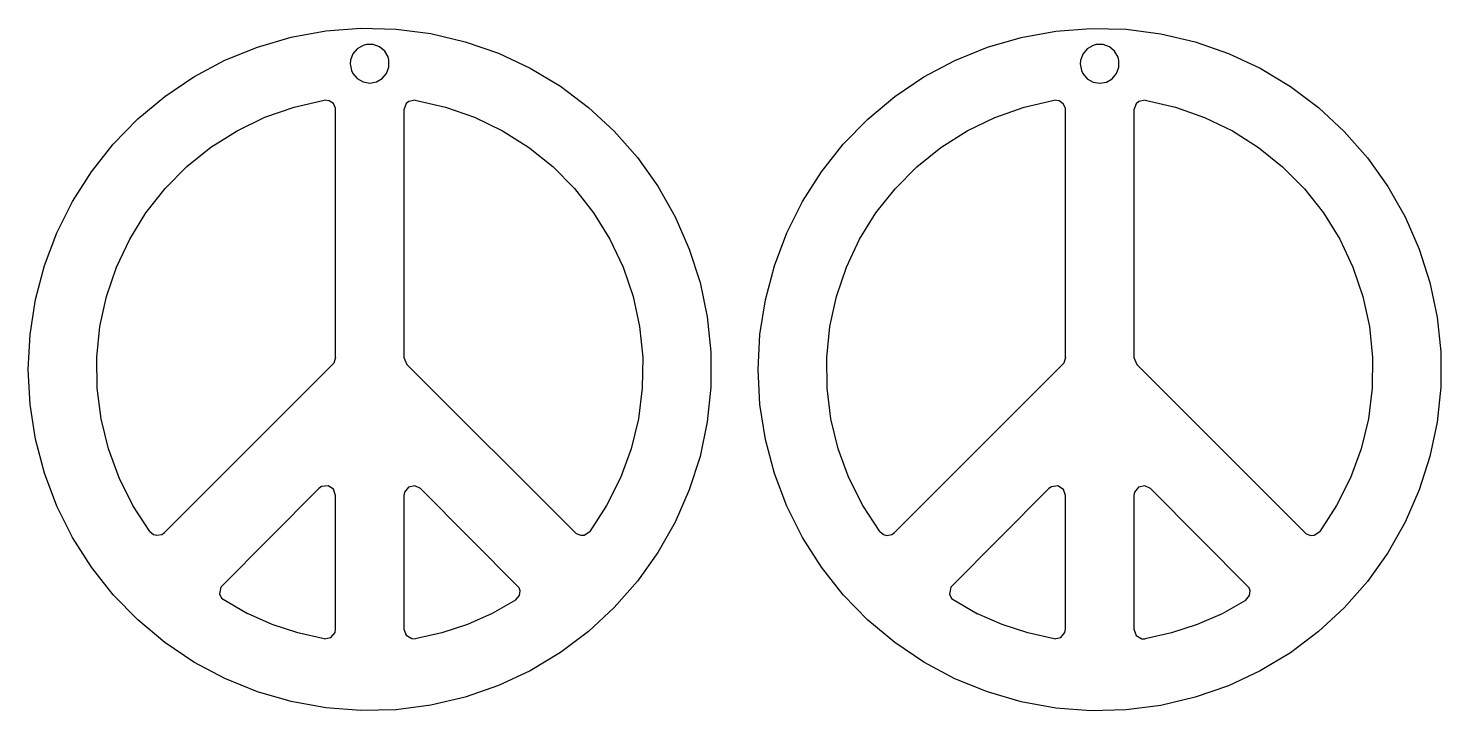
# Model space of a CAD drawing. Extents: x -36.2 to 36.2, y -17.5 to 17.5.
import ezdxf

# ---------------------------------------------------------------- set-up
doc = ezdxf.new("R2010")
doc.units = 0
doc.layers.get('0').update_dxf_attribs({"linetype": 'CONTINUOUS'})

msp = doc.modelspace()

# ---------------------------------------------------------------- linework, layer by layer
for p, q in [((-20.937, 17.358), (-19.141, 17.497)), ((-19.141, 17.497), (-17.34, 17.451)), ((-17.34, 17.451), (-15.553, 17.219)), ((16.466, 17.352), (18.263, 17.491)), ((18.263, 17.491), (20.064, 17.445)), ((20.064, 17.445), (21.851, 17.214)), ((-24.44, 16.531), (-22.71, 17.035)), ((-22.71, 17.035), (-20.937, 17.358)), ((-18.864, 16.665), (-19.032, 16.62)), ((-18.517, 16.665), (-18.864, 16.665)), ((-18.19, 16.547), (-18.517, 16.665)), ((-15.553, 17.219), (-13.799, 16.806)), ((-13.799, 16.806), (-12.097, 16.214)), ((12.964, 16.526), (14.694, 17.029)), ((14.694, 17.029), (16.466, 17.352)), ((18.54, 16.66), (18.371, 16.614)), ((18.887, 16.66), (18.54, 16.66)), ((19.213, 16.541), (18.887, 16.66)), ((21.851, 17.214), (23.604, 16.8)), ((23.604, 16.8), (25.306, 16.208)), ((-26.109, 15.853), (-24.44, 16.531)), ((-19.556, 16.18), (-19.675, 15.854)), ((-19.333, 16.447), (-19.556, 16.18)), ((-19.032, 16.62), (-19.333, 16.447)), ((-17.924, 16.323), (-18.19, 16.547)), ((-17.751, 16.023), (-17.924, 16.323)), ((-17.705, 15.854), (-17.751, 16.023)), ((-12.097, 16.214), (-10.466, 15.45)), ((11.295, 15.847), (12.964, 16.526)), ((17.847, 16.175), (17.729, 15.848)), ((18.071, 16.441), (17.847, 16.175)), ((18.371, 16.614), (18.071, 16.441)), ((19.479, 16.317), (19.213, 16.541)), ((19.653, 16.017), (19.479, 16.317)), ((19.698, 15.848), (19.653, 16.017)), ((25.306, 16.208), (26.938, 15.444)), ((-27.699, 15.006), (-26.109, 15.853)), ((-19.675, 15.854), (-19.69, 15.68)), ((-19.69, 15.68), (-19.63, 15.338)), ((-19.63, 15.338), (-19.556, 15.181)), ((-17.824, 15.181), (-17.705, 15.507)), ((-17.705, 15.507), (-17.705, 15.854)), ((-10.466, 15.45), (-8.921, 14.522)), ((9.705, 15), (11.295, 15.847)), ((17.729, 15.848), (17.713, 15.675)), ((17.713, 15.675), (17.774, 15.333)), ((17.774, 15.333), (17.847, 15.175)), ((19.579, 15.175), (19.698, 15.501)), ((19.698, 15.501), (19.698, 15.848)), ((26.938, 15.444), (28.483, 14.516)), ((-29.194, 14), (-27.699, 15.006)), ((-19.556, 15.181), (-19.333, 14.914)), ((-19.333, 14.914), (-19.032, 14.741)), ((-19.032, 14.741), (-18.69, 14.681)), ((-18.69, 14.681), (-18.348, 14.741)), ((-18.348, 14.741), (-18.047, 14.914)), ((-18.047, 14.914), (-17.824, 15.181)), ((-8.921, 14.522), (-7.48, 13.441)), ((8.21, 13.994), (9.705, 15)), ((17.847, 15.175), (18.071, 14.909)), ((18.071, 14.909), (18.371, 14.735)), ((18.371, 14.735), (18.713, 14.675)), ((18.713, 14.675), (19.055, 14.735)), ((19.055, 14.735), (19.356, 14.909)), ((19.356, 14.909), (19.579, 15.175)), ((28.483, 14.516), (29.924, 13.435)), ((-30.577, 12.846), (-29.194, 14)), ((-22.568, 13.455), (-21.024, 13.807)), ((-20.767, 13.783), (-21.024, 13.807)), ((-20.556, 13.634), (-20.767, 13.783)), ((-16.357, 13.807), (-16.692, 13.746)), ((-16.357, 13.807), (-14.812, 13.455)), ((6.826, 12.84), (8.21, 13.994)), ((14.835, 13.449), (16.38, 13.801)), ((16.637, 13.777), (16.38, 13.801)), ((16.847, 13.629), (16.637, 13.777)), ((21.047, 13.801), (20.712, 13.74)), ((21.047, 13.801), (22.592, 13.449)), ((-24.063, 12.931), (-22.568, 13.455)), ((-20.448, 13.401), (-20.556, 13.634)), ((-20.44, 0.617), (-20.448, 13.401)), ((-16.824, 13.634), (-16.94, 13.314)), ((-16.94, 13.314), (-16.94, 0.617)), ((-16.692, 13.746), (-16.824, 13.634)), ((-14.812, 13.455), (-13.317, 12.931)), ((-7.48, 13.441), (-6.158, 12.217)), ((13.34, 12.925), (14.835, 13.449)), ((16.956, 13.395), (16.847, 13.629)), ((16.963, 0.611), (16.956, 13.395)), ((20.579, 13.629), (20.463, 13.308)), ((20.463, 13.308), (20.463, 0.611)), ((20.712, 13.74), (20.579, 13.629)), ((22.592, 13.449), (24.087, 12.925)), ((29.924, 13.435), (31.246, 12.211)), ((-31.835, 11.556), (-30.577, 12.846)), ((-25.49, 12.241), (-24.063, 12.931)), ((-13.317, 12.931), (-11.891, 12.241)), ((5.569, 11.55), (6.826, 12.84)), ((11.914, 12.235), (13.34, 12.925)), ((24.087, 12.925), (25.513, 12.235)), ((-26.829, 11.394), (-25.49, 12.241)), ((-11.891, 12.241), (-10.551, 11.394)), ((-6.158, 12.217), (-4.968, 10.864)), ((10.575, 11.388), (11.914, 12.235)), ((25.513, 12.235), (26.852, 11.388)), ((31.246, 12.211), (32.435, 10.858)), ((-32.953, 10.143), (-31.835, 11.556)), ((-28.064, 10.402), (-26.829, 11.394)), ((-10.551, 11.394), (-9.316, 10.402)), ((-4.968, 10.864), (-3.924, 9.395)), ((4.45, 10.137), (5.569, 11.55)), ((9.34, 10.396), (10.575, 11.388)), ((26.852, 11.388), (28.087, 10.396)), ((32.435, 10.858), (33.479, 9.389)), ((-33.92, 8.622), (-32.953, 10.143)), ((-29.179, 9.276), (-28.064, 10.402)), ((-9.316, 10.402), (-8.202, 9.276)), ((3.483, 8.617), (4.45, 10.137)), ((8.225, 9.27), (9.34, 10.396)), ((28.087, 10.396), (29.202, 9.27)), ((-30.159, 8.031), (-29.179, 9.276)), ((-8.202, 9.276), (-7.221, 8.031)), ((-3.924, 9.395), (-3.037, 7.827)), ((7.244, 8.026), (8.225, 9.27)), ((29.202, 9.27), (30.183, 8.026)), ((33.479, 9.389), (34.367, 7.821)), ((-34.726, 7.011), (-33.92, 8.622)), ((-30.993, 6.684), (-30.159, 8.031)), ((-7.221, 8.031), (-6.387, 6.684)), ((2.678, 7.005), (3.483, 8.617)), ((6.41, 6.678), (7.244, 8.026)), ((30.183, 8.026), (31.016, 6.678)), ((-3.037, 7.827), (-2.315, 6.176)), ((34.367, 7.821), (35.088, 6.17)), ((-35.361, 5.325), (-34.726, 7.011)), ((-31.669, 5.251), (-30.993, 6.684)), ((-6.387, 6.684), (-5.711, 5.251)), ((2.042, 5.319), (2.678, 7.005)), ((5.734, 5.245), (6.41, 6.678)), ((31.016, 6.678), (31.692, 5.245)), ((-2.315, 6.176), (-1.767, 4.46)), ((35.088, 6.17), (35.636, 4.454)), ((-35.82, 3.583), (-35.361, 5.325)), ((-32.179, 3.751), (-31.669, 5.251)), ((-5.711, 5.251), (-5.201, 3.751)), ((1.583, 3.577), (2.042, 5.319)), ((5.224, 3.745), (5.734, 5.245)), ((31.692, 5.245), (32.202, 3.745)), ((-1.767, 4.46), (-1.399, 2.696)), ((35.636, 4.454), (36.005, 2.69)), ((-32.516, 2.203), (-32.179, 3.751)), ((-5.201, 3.751), (-4.864, 2.203)), ((4.887, 2.197), (5.224, 3.745)), ((32.202, 3.745), (32.539, 2.197)), ((-36.097, 1.802), (-35.82, 3.583)), ((1.306, 1.796), (1.583, 3.577)), ((-32.676, 0.627), (-32.516, 2.203)), ((-4.864, 2.203), (-4.704, 0.627)), ((-1.399, 2.696), (-1.213, 0.904)), ((4.727, 0.621), (4.887, 2.197)), ((32.539, 2.197), (32.699, 0.621)), ((36.005, 2.69), (36.19, 0.898)), ((-36.19, 0.003), (-36.097, 1.802)), ((1.213, -0.003), (1.306, 1.796)), ((-1.213, 0.904), (-1.213, -0.898)), ((36.19, 0.898), (36.19, -0.904)), ((-36.097, -1.796), (-36.19, 0.003)), ((-32.657, -0.958), (-32.676, 0.627)), ((-29.207, -8.357), (-20.536, 0.323)), ((-20.44, 0.617), (-20.536, 0.323)), ((-16.94, 0.617), (-16.794, 0.263)), ((-16.794, 0.263), (-8.108, -8.412)), ((-4.704, 0.627), (-4.723, -0.958)), ((4.746, -0.963), (4.727, 0.621)), ((8.197, -8.362), (16.868, 0.317)), ((16.963, 0.611), (16.868, 0.317)), ((20.463, 0.611), (20.61, 0.258)), ((20.61, 0.258), (29.296, -8.418)), ((32.699, 0.621), (32.68, -0.963)), ((1.306, -1.802), (1.213, -0.003)), ((-32.459, -2.53), (-32.657, -0.958)), ((-4.723, -0.958), (-4.921, -2.53)), ((-1.213, -0.898), (-1.399, -2.69)), ((4.944, -2.535), (4.746, -0.963)), ((32.68, -0.963), (32.482, -2.535)), ((36.19, -0.904), (36.005, -2.696)), ((-35.82, -3.577), (-36.097, -1.796)), ((1.583, -3.583), (1.306, -1.802)), ((-32.085, -4.069), (-32.459, -2.53)), ((-4.921, -2.53), (-5.295, -4.069)), ((-1.399, -2.69), (-1.767, -4.454)), ((5.319, -4.075), (4.944, -2.535)), ((32.482, -2.535), (32.108, -4.075)), ((36.005, -2.696), (35.636, -4.46)), ((-35.361, -5.319), (-35.82, -3.577)), ((2.042, -5.325), (1.583, -3.583)), ((-31.539, -5.557), (-32.085, -4.069)), ((-5.295, -4.069), (-5.841, -5.557)), ((5.865, -5.562), (5.319, -4.075)), ((32.108, -4.075), (31.562, -5.562)), ((-1.767, -4.454), (-2.315, -6.17)), ((35.636, -4.46), (35.088, -6.176)), ((-34.726, -7.005), (-35.361, -5.319)), ((-30.829, -6.973), (-31.539, -5.557)), ((-5.841, -5.557), (-6.552, -6.973)), ((2.678, -7.011), (2.042, -5.325)), ((6.575, -6.979), (5.865, -5.562)), ((31.562, -5.562), (30.852, -6.979)), ((-21.294, -6.101), (-26.325, -11.156)), ((-21.157, -6.004), (-21.294, -6.101)), ((-20.829, -5.967), (-21.157, -6.004)), ((-20.549, -6.142), (-20.829, -5.967)), ((-20.44, -6.454), (-20.549, -6.142)), ((-20.44, -13.308), (-20.44, -6.454)), ((-16.912, -6.289), (-16.94, -6.454)), ((-16.94, -6.454), (-16.94, -13.308)), ((-16.706, -6.031), (-16.912, -6.289)), ((-16.384, -5.957), (-16.706, -6.031)), ((-16.087, -6.101), (-16.384, -5.957)), ((-11.034, -11.19), (-16.087, -6.101)), ((-2.315, -6.17), (-3.037, -7.821)), ((16.11, -6.106), (11.078, -11.161)), ((16.246, -6.01), (16.11, -6.106)), ((16.575, -5.973), (16.246, -6.01)), ((16.854, -6.148), (16.575, -5.973)), ((16.963, -6.46), (16.854, -6.148)), ((16.963, -13.314), (16.963, -6.46)), ((20.491, -6.295), (20.463, -6.46)), ((20.463, -6.46), (20.463, -13.314)), ((20.697, -6.037), (20.491, -6.295)), ((21.019, -5.963), (20.697, -6.037)), ((21.317, -6.106), (21.019, -5.963)), ((26.369, -11.196), (21.317, -6.106)), ((35.088, -6.176), (34.367, -7.827)), ((-33.92, -8.617), (-34.726, -7.005)), ((-29.963, -8.3), (-30.829, -6.973)), ((-6.552, -6.973), (-7.418, -8.3)), ((3.483, -8.622), (2.678, -7.011)), ((7.441, -8.305), (6.575, -6.979)), ((30.852, -6.979), (29.986, -8.305)), ((-3.037, -7.821), (-3.924, -9.389)), ((34.367, -7.827), (33.479, -9.395)), ((-32.953, -10.137), (-33.92, -8.617)), ((-29.963, -8.3), (-29.764, -8.46)), ((-29.764, -8.46), (-29.598, -8.502)), ((-29.598, -8.502), (-29.347, -8.455)), ((-29.347, -8.455), (-29.207, -8.357)), ((-8.108, -8.412), (-7.869, -8.501)), ((-7.869, -8.501), (-7.698, -8.488)), ((-7.698, -8.488), (-7.418, -8.3)), ((4.45, -10.143), (3.483, -8.622)), ((7.441, -8.305), (7.64, -8.465)), ((7.64, -8.465), (7.806, -8.507)), ((7.806, -8.507), (8.057, -8.461)), ((8.057, -8.461), (8.197, -8.362)), ((29.296, -8.418), (29.535, -8.507)), ((29.535, -8.507), (29.706, -8.494)), ((29.706, -8.494), (29.986, -8.305)), ((-3.924, -9.389), (-4.968, -10.858)), ((33.479, -9.395), (32.435, -10.864)), ((-31.835, -11.55), (-32.953, -10.137)), ((5.569, -11.556), (4.45, -10.143)), ((-30.577, -12.84), (-31.835, -11.55)), ((-26.325, -11.156), (-26.389, -11.508)), ((-26.389, -11.508), (-26.286, -11.727)), ((-10.987, -11.345), (-11.034, -11.19)), ((-11.014, -11.586), (-10.987, -11.345)), ((-4.968, -10.858), (-6.158, -12.211)), ((6.826, -12.846), (5.569, -11.556)), ((11.078, -11.161), (11.015, -11.513)), ((11.015, -11.513), (11.117, -11.733)), ((26.417, -11.351), (26.369, -11.196)), ((26.39, -11.592), (26.417, -11.351)), ((32.435, -10.864), (31.246, -12.217)), ((-26.286, -11.727), (-24.959, -12.515)), ((-11.216, -11.835), (-12.421, -12.515)), ((-11.216, -11.835), (-11.014, -11.586)), ((-6.158, -12.211), (-7.48, -13.435)), ((11.117, -11.733), (12.445, -12.521)), ((26.188, -11.841), (24.982, -12.521)), ((26.188, -11.841), (26.39, -11.592)), ((31.246, -12.217), (29.924, -13.441)), ((-29.194, -13.994), (-30.577, -12.84)), ((-23.692, -13.073), (-24.959, -12.515)), ((-12.421, -12.515), (-13.689, -13.073)), ((8.21, -14), (6.826, -12.846)), ((13.712, -13.079), (12.445, -12.521)), ((24.982, -12.521), (23.715, -13.079)), ((-22.376, -13.503), (-23.692, -13.073)), ((-21.024, -13.801), (-22.376, -13.503)), ((-21.024, -13.801), (-20.688, -13.74)), ((-20.688, -13.74), (-20.47, -13.479)), ((-20.47, -13.479), (-20.44, -13.308)), ((-16.94, -13.308), (-16.824, -13.629)), ((-16.824, -13.629), (-16.53, -13.8)), ((-15.005, -13.503), (-16.357, -13.801)), ((-13.689, -13.073), (-15.005, -13.503)), ((-7.48, -13.435), (-8.921, -14.516)), ((15.028, -13.509), (13.712, -13.079)), ((16.38, -13.807), (15.028, -13.509)), ((16.38, -13.807), (16.715, -13.746)), ((16.715, -13.746), (16.933, -13.484)), ((16.933, -13.484), (16.963, -13.314)), ((20.463, -13.314), (20.579, -13.634)), ((20.579, -13.634), (20.874, -13.806)), ((22.399, -13.509), (21.047, -13.807)), ((23.715, -13.079), (22.399, -13.509)), ((29.924, -13.441), (28.483, -14.522)), ((-27.699, -15), (-29.194, -13.994)), ((-16.53, -13.8), (-16.357, -13.801)), ((9.705, -15.006), (8.21, -14)), ((20.874, -13.806), (21.047, -13.807)), ((-26.109, -15.847), (-27.699, -15)), ((-8.921, -14.516), (-10.466, -15.444)), ((11.295, -15.853), (9.705, -15.006)), ((28.483, -14.522), (26.938, -15.45)), ((-24.44, -16.526), (-26.109, -15.847)), ((-10.466, -15.444), (-12.097, -16.208)), ((12.964, -16.531), (11.295, -15.853)), ((26.938, -15.45), (25.306, -16.214)), ((-22.71, -17.029), (-24.44, -16.526)), ((-12.097, -16.208), (-13.799, -16.8)), ((14.694, -17.035), (12.964, -16.531)), ((25.306, -16.214), (23.604, -16.806)), ((-20.937, -17.352), (-22.71, -17.029)), ((-19.141, -17.491), (-20.937, -17.352)), ((-15.553, -17.214), (-17.34, -17.445)), ((-13.799, -16.8), (-15.553, -17.214)), ((16.466, -17.358), (14.694, -17.035)), ((18.263, -17.497), (16.466, -17.358)), ((21.851, -17.219), (20.064, -17.451)), ((23.604, -16.806), (21.851, -17.219)), ((-17.34, -17.445), (-19.141, -17.491)), ((20.064, -17.451), (18.263, -17.497))]:
    msp.add_line(p, q)

doc.saveas('drawing.dxf')
